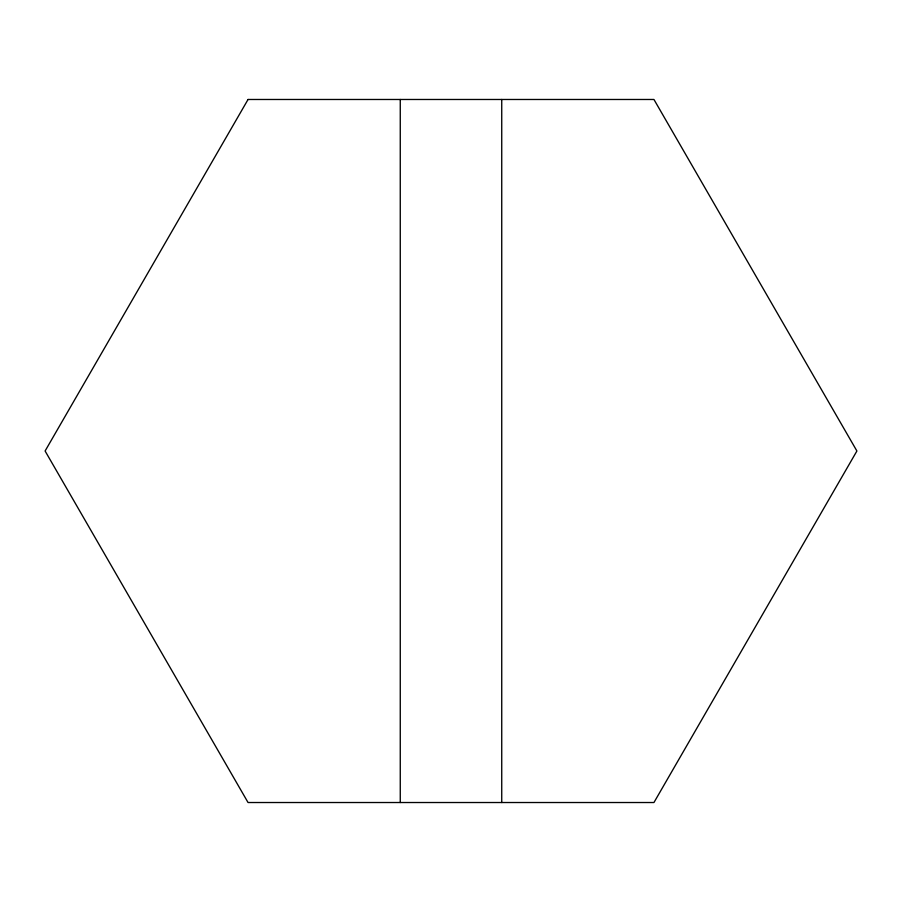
<?xml version="1.0" encoding="UTF-8"?>
<svg xmlns="http://www.w3.org/2000/svg" width="902" height="902" viewBox="0 0 902 902"><rect width="100%" height="100%" fill="white"/><g stroke="black" fill="none" stroke-linecap="round" stroke-linejoin="round"><path stroke-width="1.35" d="M501.737 99.479L501.737 802.521M400.262 99.479L400.262 802.521M248.05 99.479L45.1 451L248.05 802.521L653.95 802.521L856.9 451L653.95 99.479L248.05 99.479"/></g></svg>
